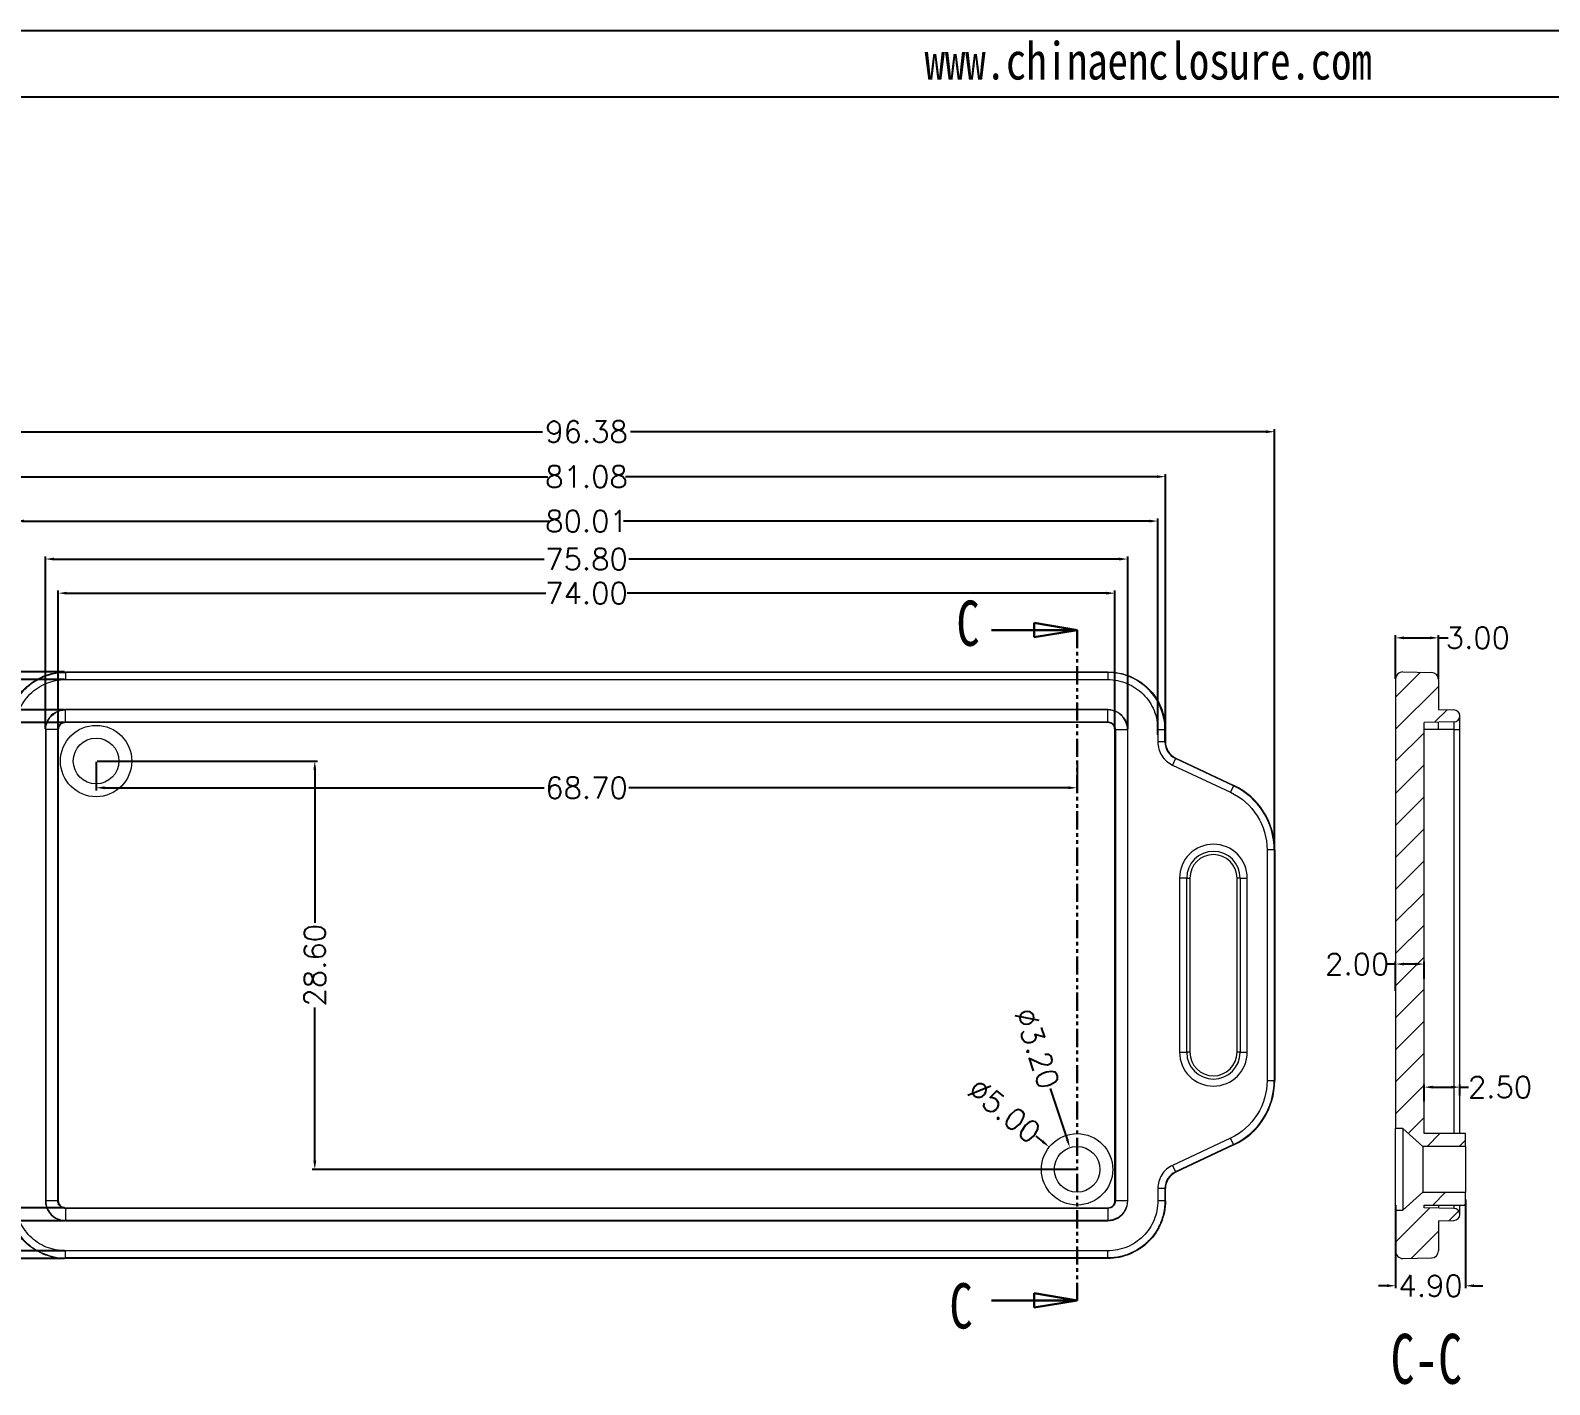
# Model space of a CAD drawing. Header units: inches. Extents: x -870 to -275, y 557 to 752.
# Drawn here: x -814.7 to -708.3, y 657 to 751.8 of the extents above; entities that cross this region are included whole.
import ezdxf

# ---------------------------------------------------------------- set-up
doc = ezdxf.new("R2010")
doc.units = ezdxf.units.IN
doc.header["$LTSCALE"] = 0.2
doc.linetypes.add('PHANTOM', pattern=[12.7, 6.35, -1.27, 1.27, -1.27, 1.27, -1.27])
doc.layers.add('文字', color=81, linetype='Continuous')
doc.styles.add('SLDTEXTSTYLE0', font='TXT', dxfattribs={"width": 0.75})
doc.styles.add('SLDTEXTSTYLE3', font='TXT', dxfattribs={"width": 0.7})
doc.styles.get("Standard").update_dxf_attribs({"font": 'txt', "bigfont": 'gbcbig.shx'})
doc.styles.add('宋体', font='', dxfattribs={"width": 0.8, "height": 3.5})
doc.styles.get('宋体').set_extended_font_data('SimSun')
doc.dimstyles.new('2', dxfattribs={"dimtxt": 1.5, "dimasz": 0.6, "dimexe": 0.18, "dimexo": 0.0625, "dimgap": 0.09, "dimtad": 0, "dimzin": 0, "dimdsep": 46, "dimtxsty": 'Standard', "dimcen": 0, "dimclrd": 3, "dimclre": 3, "dimadec": 0, "dimazin": 2, "dimtfac": 1, "dimtofl": 0, "dimtmove": 0, "dimatfit": 3, "dimfxl": 1, "dimtolj": 1, "dimtzin": 0, "dimarcsym": 0})
pattern_1 = [(45, (-422.0745, -571.6529), (-1.122532, 1.122532), [])]

# ---------------------------------------------------------------- blocks, each defined once
blk = doc.blocks.new('_CLOSED')
at = {"color": 0, "linetype": 'ByBlock', "lineweight": -2}
for p, q in [((-1, 0.166667), (0, 0)), ((-1, 0.166667), (-1, -0.166667)), ((0, 0), (-1, -0.166667)), ((0, 0), (-1, 0))]:
    blk.add_line(p, q, dxfattribs=at)
blk = doc.blocks.new('*D25')
at = {"color": 3, "lineweight": -2}
for p, q in [((-823.96, 694.47), (-823.96, 723.88)), ((-823.36, 723.7), (-778.86, 723.7)), ((-728.18, 723.7), (-772.68, 723.7)), ((-727.58, 694.47), (-727.58, 723.88))]:
    blk.add_line(p, q, dxfattribs=at)
at = {"color": 3}
for points in [[(-823.36, 723.8), (-823.36, 723.6), (-823.96, 723.7)], [(-728.18, 723.8), (-728.18, 723.6), (-727.58, 723.7)]]:
    blk.add_solid(points, dxfattribs=at)
at = {"layer": 'Defpoints', "color": 0}
for p in [(-727.58, 723.7), (-823.96, 694.41), (-727.58, 694.41)]:
    blk.add_point(p, dxfattribs=at)
at = {"color": 0, "insert": (-775.77, 723.7), "char_height": 1.5, "attachment_point": 5}
blk.add_mtext('\\A1;96.38', dxfattribs=at)
blk = doc.blocks.new('*D26')
at = {"color": 3, "lineweight": -2}
for p, q in [((-816.31, 702.47), (-816.31, 720.73)), ((-815.71, 720.55), (-778.48, 720.55)), ((-735.83, 720.55), (-773.05, 720.55)), ((-735.23, 702.47), (-735.23, 720.73))]:
    blk.add_line(p, q, dxfattribs=at)
at = {"color": 3}
for points in [[(-815.71, 720.65), (-815.71, 720.45), (-816.31, 720.55)], [(-735.83, 720.65), (-735.83, 720.45), (-735.23, 720.55)]]:
    blk.add_solid(points, dxfattribs=at)
at = {"layer": 'Defpoints', "color": 0}
for p in [(-735.23, 720.55), (-816.31, 702.4), (-735.23, 702.4)]:
    blk.add_point(p, dxfattribs=at)
at = {"color": 0, "insert": (-775.77, 720.55), "char_height": 1.5, "attachment_point": 5}
blk.add_mtext('\\A1;81.08', dxfattribs=at)
blk = doc.blocks.new('*D27')
at = {"color": 3, "lineweight": -2}
for p, q in [((-815.77, 702.47), (-815.77, 717.62)), ((-815.17, 717.44), (-778.36, 717.44)), ((-736.36, 717.44), (-773.18, 717.44)), ((-735.76, 702.47), (-735.76, 717.62))]:
    blk.add_line(p, q, dxfattribs=at)
at = {"color": 3}
for points in [[(-815.17, 717.54), (-815.17, 717.34), (-815.77, 717.44)], [(-736.36, 717.54), (-736.36, 717.34), (-735.76, 717.44)]]:
    blk.add_solid(points, dxfattribs=at)
at = {"layer": 'Defpoints', "color": 0}
for p in [(-735.76, 717.44), (-815.77, 702.4), (-735.76, 702.4)]:
    blk.add_point(p, dxfattribs=at)
at = {"color": 0, "insert": (-775.77, 717.44), "char_height": 1.5, "attachment_point": 5}
blk.add_mtext('\\A1;80.01', dxfattribs=at)
blk = doc.blocks.new('*D28')
at = {"color": 3, "lineweight": -2}
for p, q in [((-813.67, 702.89), (-813.67, 714.96)), ((-813.07, 714.78), (-778.73, 714.78)), ((-738.47, 714.78), (-772.8, 714.78)), ((-737.87, 702.89), (-737.87, 714.96))]:
    blk.add_line(p, q, dxfattribs=at)
at = {"color": 3}
for points in [[(-813.07, 714.88), (-813.07, 714.68), (-813.67, 714.78)], [(-738.47, 714.88), (-738.47, 714.68), (-737.87, 714.78)]]:
    blk.add_solid(points, dxfattribs=at)
at = {"layer": 'Defpoints', "color": 0}
for p in [(-737.87, 714.78), (-813.67, 702.83), (-737.87, 702.83)]:
    blk.add_point(p, dxfattribs=at)
at = {"color": 0, "insert": (-775.77, 714.78), "char_height": 1.5, "attachment_point": 5}
blk.add_mtext('\\A1;75.80', dxfattribs=at)
blk = doc.blocks.new('*D29')
at = {"color": 3, "lineweight": -2}
for p, q in [((-810.12, 700.57), (-810.12, 698.58)), ((-741.42, 700.57), (-741.42, 698.58)), ((-809.52, 698.76), (-778.73, 698.76)), ((-742.02, 698.76), (-772.8, 698.76))]:
    blk.add_line(p, q, dxfattribs=at)
at = {"color": 3}
for points in [[(-809.52, 698.86), (-809.52, 698.66), (-810.12, 698.76)], [(-742.02, 698.86), (-742.02, 698.66), (-741.42, 698.76)]]:
    blk.add_solid(points, dxfattribs=at)
at = {"layer": 'Defpoints', "color": 0}
for p in [(-810.12, 700.63), (-741.42, 700.63), (-741.42, 698.76)]:
    blk.add_point(p, dxfattribs=at)
at = {"color": 0, "insert": (-775.77, 698.76), "char_height": 1.5, "attachment_point": 5}
blk.add_mtext('\\A1;68.70', dxfattribs=at)
blk = doc.blocks.new('*D30')
at = {"color": 3, "lineweight": -2}
for p, q in [((-812.77, 702.89), (-812.77, 712.57)), ((-812.17, 712.39), (-778.61, 712.39)), ((-739.37, 712.39), (-772.93, 712.39)), ((-738.77, 702.89), (-738.77, 712.57))]:
    blk.add_line(p, q, dxfattribs=at)
at = {"color": 3}
for points in [[(-812.17, 712.49), (-812.17, 712.29), (-812.77, 712.39)], [(-739.37, 712.49), (-739.37, 712.29), (-738.77, 712.39)]]:
    blk.add_solid(points, dxfattribs=at)
at = {"layer": 'Defpoints', "color": 0}
for p in [(-812.77, 712.39), (-812.77, 702.83), (-738.77, 702.83)]:
    blk.add_point(p, dxfattribs=at)
at = {"color": 0, "insert": (-775.77, 712.39), "char_height": 1.5, "attachment_point": 5}
blk.add_mtext('\\A1;74.00', dxfattribs=at)
blk = doc.blocks.new('*D31')
at = {"color": 3, "lineweight": -2}
for p, q in [((-810.05, 700.63), (-794.62, 700.63)), ((-794.8, 700.03), (-794.8, 689.3)), ((-794.8, 672.63), (-794.8, 683.37)), ((-741.48, 672.03), (-794.98, 672.03))]:
    blk.add_line(p, q, dxfattribs=at)
at = {"color": 3}
for points in [[(-794.9, 700.03), (-794.7, 700.03), (-794.8, 700.63)], [(-794.9, 672.63), (-794.7, 672.63), (-794.8, 672.03)]]:
    blk.add_solid(points, dxfattribs=at)
at = {"layer": 'Defpoints', "color": 0}
for p in [(-810.12, 700.63), (-794.8, 700.63), (-741.42, 672.03)]:
    blk.add_point(p, dxfattribs=at)
at = {"color": 0, "insert": (-794.8, 686.33), "char_height": 1.5, "attachment_point": 5, "rotation": 90}
blk.add_mtext('\\A1;28.60', dxfattribs=at)
blk = doc.blocks.new('*D32')
at = {"color": 3, "lineweight": -2}
for p, q in [((-812.33, 706.87), (-836.4, 706.87)), ((-836.22, 706.27), (-836.22, 689.05)), ((-836.22, 666.39), (-836.22, 683.62)), ((-812.33, 665.79), (-836.4, 665.79))]:
    blk.add_line(p, q, dxfattribs=at)
at = {"color": 3}
for points in [[(-836.32, 706.27), (-836.12, 706.27), (-836.22, 706.87)], [(-836.32, 666.39), (-836.12, 666.39), (-836.22, 665.79)]]:
    blk.add_solid(points, dxfattribs=at)
at = {"layer": 'Defpoints', "color": 0}
for p in [(-812.27, 706.87), (-836.22, 665.79), (-812.27, 665.79)]:
    blk.add_point(p, dxfattribs=at)
at = {"color": 0, "insert": (-836.22, 686.33), "char_height": 1.5, "attachment_point": 5, "rotation": 90}
blk.add_mtext('\\A1;41.08', dxfattribs=at)
blk = doc.blocks.new('*D33')
at = {"color": 3, "lineweight": -2}
for p, q in [((-812.33, 706.34), (-833.67, 706.34)), ((-833.49, 705.74), (-833.49, 688.92)), ((-833.49, 666.93), (-833.49, 683.74)), ((-812.33, 666.33), (-833.67, 666.33))]:
    blk.add_line(p, q, dxfattribs=at)
at = {"color": 3}
for points in [[(-833.59, 705.74), (-833.39, 705.74), (-833.49, 706.34)], [(-833.59, 666.93), (-833.39, 666.93), (-833.49, 666.33)]]:
    blk.add_solid(points, dxfattribs=at)
at = {"layer": 'Defpoints', "color": 0}
for p in [(-833.49, 706.34), (-812.27, 706.34), (-812.27, 666.33)]:
    blk.add_point(p, dxfattribs=at)
at = {"color": 0, "insert": (-833.49, 686.33), "char_height": 1.5, "attachment_point": 5, "rotation": 90}
blk.add_mtext('\\A1;40.01', dxfattribs=at)
blk = doc.blocks.new('*D34')
at = {"color": 3, "lineweight": -2}
for p, q in [((-812.33, 704.22), (-830.94, 704.22)), ((-830.76, 703.62), (-830.76, 689.42)), ((-830.76, 669.03), (-830.76, 683.24)), ((-812.33, 668.43), (-830.94, 668.43))]:
    blk.add_line(p, q, dxfattribs=at)
at = {"color": 3}
for points in [[(-830.86, 703.62), (-830.66, 703.62), (-830.76, 704.22)], [(-830.86, 669.03), (-830.66, 669.03), (-830.76, 668.43)]]:
    blk.add_solid(points, dxfattribs=at)
at = {"layer": 'Defpoints', "color": 0}
for p in [(-812.27, 704.22), (-830.76, 668.43), (-812.27, 668.43)]:
    blk.add_point(p, dxfattribs=at)
at = {"color": 0, "insert": (-830.76, 686.33), "char_height": 1.5, "attachment_point": 5, "rotation": 90}
blk.add_mtext('\\A1;35.79', dxfattribs=at)
blk = doc.blocks.new('*D35')
at = {"color": 3, "lineweight": -2}
for p, q in [((-812.33, 703.33), (-828.15, 703.33)), ((-827.97, 702.73), (-827.97, 689.17)), ((-827.97, 669.93), (-827.97, 683.49)), ((-812.33, 669.33), (-828.15, 669.33))]:
    blk.add_line(p, q, dxfattribs=at)
at = {"color": 3}
for points in [[(-828.07, 702.73), (-827.87, 702.73), (-827.97, 703.33)], [(-828.07, 669.93), (-827.87, 669.93), (-827.97, 669.33)]]:
    blk.add_solid(points, dxfattribs=at)
at = {"layer": 'Defpoints', "color": 0}
for p in [(-812.27, 703.33), (-827.97, 669.33), (-812.27, 669.33)]:
    blk.add_point(p, dxfattribs=at)
at = {"color": 0, "insert": (-827.97, 686.33), "char_height": 1.5, "attachment_point": 5, "rotation": 90}
blk.add_mtext('\\A1;34.00', dxfattribs=at)
blk = doc.blocks.new('*D36')
at = {"color": 3, "lineweight": -2}
for p, q in [((-719.11, 706.4), (-719.11, 709.44)), ((-718.51, 709.26), (-716.71, 709.26)), ((-716.11, 706.4), (-716.11, 709.44)), ((-716.11, 709.26), (-715.44, 709.26))]:
    blk.add_line(p, q, dxfattribs=at)
at = {"color": 3}
for points in [[(-718.51, 709.36), (-718.51, 709.16), (-719.11, 709.26)], [(-716.71, 709.36), (-716.71, 709.16), (-716.11, 709.26)]]:
    blk.add_solid(points, dxfattribs=at)
at = {"layer": 'Defpoints', "color": 0}
for p in [(-719.11, 709.26), (-719.11, 706.34), (-716.11, 706.34)]:
    blk.add_point(p, dxfattribs=at)
at = {"color": 0, "insert": (-713.35, 709.26), "char_height": 1.5, "attachment_point": 5}
blk.add_mtext('\\A1;3.00', dxfattribs=at)
blk = doc.blocks.new('*D37')
at = {"color": 3, "lineweight": -2}
for p, q in [((-717.11, 676.8), (-717.11, 677.97)), ((-716.51, 677.79), (-715.21, 677.79)), ((-714.61, 677.21), (-714.61, 677.97)), ((-714.61, 677.79), (-714.01, 677.79))]:
    blk.add_line(p, q, dxfattribs=at)
at = {"color": 3}
for points in [[(-716.51, 677.89), (-716.51, 677.69), (-717.11, 677.79)], [(-715.21, 677.89), (-715.21, 677.69), (-714.61, 677.79)]]:
    blk.add_solid(points, dxfattribs=at)
at = {"layer": 'Defpoints', "color": 0}
for p in [(-714.61, 677.79), (-717.11, 676.74), (-714.61, 677.15)]:
    blk.add_point(p, dxfattribs=at)
at = {"color": 0, "insert": (-711.79, 677.79), "char_height": 1.5, "attachment_point": 5}
blk.add_mtext('\\A1;2.50', dxfattribs=at)
blk = doc.blocks.new('*D38')
at = {"color": 3, "lineweight": -2}
for p, q in [((-719.11, 669.53), (-719.11, 663.7)), ((-714.21, 669.92), (-714.21, 663.7)), ((-719.71, 663.88), (-720.31, 663.88)), ((-713.61, 663.88), (-713.01, 663.88))]:
    blk.add_line(p, q, dxfattribs=at)
at = {"color": 3}
for points in [[(-719.71, 663.98), (-719.71, 663.78), (-719.11, 663.88)], [(-713.61, 663.98), (-713.61, 663.78), (-714.21, 663.88)]]:
    blk.add_solid(points, dxfattribs=at)
at = {"layer": 'Defpoints', "color": 0}
for p in [(-719.11, 669.6), (-714.21, 669.98), (-719.11, 663.88)]:
    blk.add_point(p, dxfattribs=at)
at = {"color": 0, "insert": (-716.66, 663.88), "char_height": 1.5, "attachment_point": 5}
blk.add_mtext('\\A1;4.90', dxfattribs=at)
blk = doc.blocks.new('*D39')
at = {"color": 3, "lineweight": -2}
for p, q in [((-719.11, 686.41), (-719.71, 686.41)), ((-719.11, 684.54), (-719.11, 686.59)), ((-717.71, 686.41), (-718.51, 686.41)), ((-717.11, 685.37), (-717.11, 686.59))]:
    blk.add_line(p, q, dxfattribs=at)
at = {"color": 3}
for points in [[(-718.51, 686.51), (-718.51, 686.31), (-719.11, 686.41)], [(-717.71, 686.51), (-717.71, 686.31), (-717.11, 686.41)]]:
    blk.add_solid(points, dxfattribs=at)
at = {"layer": 'Defpoints', "color": 0}
for p in [(-719.11, 686.41), (-717.11, 685.31), (-719.11, 684.47)]:
    blk.add_point(p, dxfattribs=at)
at = {"color": 0, "insert": (-721.8, 686.41), "char_height": 1.5, "attachment_point": 5}
blk.add_mtext('\\A1;2.00', dxfattribs=at)
blk = doc.blocks.new('*D40')
at = {"color": 3, "lineweight": -2}
blk.add_line((-744.3, 674.35), (-743.83, 673.98), dxfattribs=at)
at = {"color": 3}
blk.add_solid([(-743.77, 674.06), (-743.89, 673.9), (-743.36, 673.6)], dxfattribs=at)
at = {"layer": 'Defpoints', "color": 0}
for p in [(-743.36, 673.6), (-739.47, 670.46)]:
    blk.add_point(p, dxfattribs=at)
at = {"color": 0, "insert": (-746.51, 676.14), "char_height": 1.5, "attachment_point": 5, "rotation": 321.1281}
blk.add_mtext('\\A1;∅5.00', dxfattribs=at)
blk = doc.blocks.new('*D41')
at = {"color": 3, "lineweight": -2}
blk.add_line((-743.3, 677.7), (-742.11, 674.12), dxfattribs=at)
at = {"color": 3}
blk.add_solid([(-742.02, 674.15), (-742.2, 674.09), (-741.92, 673.55)], dxfattribs=at)
at = {"layer": 'Defpoints', "color": 0}
for p in [(-741.92, 673.55), (-740.91, 670.51)]:
    blk.add_point(p, dxfattribs=at)
at = {"color": 0, "insert": (-744.23, 680.51), "char_height": 1.5, "attachment_point": 5, "rotation": 288.375}
blk.add_mtext('\\A1;∅3.20', dxfattribs=at)

msp = doc.modelspace()

# ---------------------------------------------------------------- hatches: boundary and pattern name
at = {"linetype": 'Continuous', "lineweight": 0}
h = msp.add_hatch(dxfattribs=at)
h.set_pattern_fill('ANSI31', color=4, scale=0.5, style=0)
h.set_pattern_definition(pattern_1)
edge = h.paths.add_edge_path(flags=0)
edge.add_line((-717.108, 703.331), (-715.023, 703.367))
edge.add_arc((-715.031, 703.79), 0.422, 271, 449)
edge.add_line((-715.023, 704.212), (-716.108, 704.231))
edge.add_line((-716.108, 704.231), (-716.108, 706.338))
edge.add_arc((-716.608, 706.338), 0.5, 0, 89)
edge.add_line((-716.6, 706.838), (-718.6, 706.873))
edge.add_arc((-718.608, 706.373), 0.5, 89, 180)
edge.add_line((-719.108, 706.373), (-719.108, 674.882))
edge.add_line((-719.108, 674.882), (-718.608, 674.882))
edge.add_line((-718.608, 674.882), (-717.208, 673.632))
edge.add_line((-717.208, 673.632), (-714.208, 673.632))
edge.add_line((-714.208, 673.632), (-714.208, 674.532))
edge.add_line((-714.208, 674.532), (-717.108, 674.532))
edge.add_line((-717.108, 674.532), (-717.108, 703.331))
h = msp.add_hatch(dxfattribs=at)
h.set_pattern_fill('ANSI31', color=4, scale=0.5, style=0)
h.set_pattern_definition(pattern_1)
edge = h.paths.add_edge_path(flags=0)
edge.add_line((-716.108, 668.433), (-715.023, 668.452))
edge.add_arc((-715.031, 668.875), 0.422, 271, 449)
edge.add_line((-715.023, 669.297), (-717.108, 669.333))
edge.add_line((-717.108, 669.333), (-717.108, 669.532))
edge.add_line((-717.108, 669.532), (-714.208, 669.532))
edge.add_line((-714.208, 669.532), (-714.208, 670.432))
edge.add_line((-714.208, 670.432), (-717.208, 670.432))
edge.add_line((-717.208, 670.432), (-718.608, 669.182))
edge.add_line((-718.608, 669.182), (-719.108, 669.182))
edge.add_line((-719.108, 669.182), (-719.108, 666.291))
edge.add_arc((-718.608, 666.291), 0.5, 180, 271)
edge.add_line((-718.6, 665.791), (-716.6, 665.826))
edge.add_arc((-716.608, 666.326), 0.5, 271, 360)
edge.add_line((-716.108, 666.326), (-716.108, 668.433))

# ---------------------------------------------------------------- linework, layer by layer
for p, q in [((-869.854, 751.81), (-593.949, 751.81)), ((-860.564, 747.165), (-598.594, 747.165))]:
    msp.add_line(p, q)
at = {"color": 7, "linetype": 'Continuous', "lineweight": 30}
for p, q in [((-747.417, 709.81), (-741.417, 709.81)), ((-747.417, 662.854), (-741.417, 662.854))]:
    msp.add_line(p, q, dxfattribs=at)
at = {"color": 1, "linetype": 'PHANTOM', "lineweight": 30}
msp.add_line((-741.417, 709.81), (-741.417, 662.854), dxfattribs=at)
at = {"color": 7, "linetype": 'Continuous', "lineweight": 15}
for p, q in [((-812.269, 706.838), (-812.269, 706.873)), ((-812.269, 706.873), (-739.264, 706.873)), ((-812.269, 706.838), (-812.269, 706.338)), ((-739.264, 706.838), (-812.269, 706.838)), ((-739.264, 706.838), (-739.264, 706.873)), ((-739.264, 706.838), (-739.264, 706.338)), ((-718.6, 706.873), (-716.6, 706.838)), ((-812.269, 706.338), (-739.264, 706.338)), ((-719.108, 706.373), (-719.108, 674.882)), ((-716.108, 706.338), (-716.108, 704.231)), ((-812.266, 704.212), (-812.266, 704.231)), ((-739.267, 704.231), (-812.266, 704.231)), ((-812.266, 703.367), (-812.266, 704.212)), ((-739.267, 704.212), (-812.266, 704.212)), ((-812.266, 703.367), (-739.267, 703.367)), ((-812.266, 703.348), (-812.266, 703.367)), ((-812.266, 703.331), (-812.266, 703.348)), ((-739.267, 703.331), (-812.266, 703.331)), ((-739.267, 704.231), (-739.267, 704.212)), ((-739.267, 703.367), (-739.267, 704.212)), ((-739.267, 703.367), (-739.267, 703.348)), ((-739.267, 703.348), (-739.267, 703.331)), ((-715.023, 703.367), (-717.108, 703.331)), ((-717.108, 674.532), (-717.108, 703.331)), ((-716.108, 704.231), (-715.023, 704.212)), ((-714.608, 703.788), (-714.608, 703.787)), ((-813.665, 702.832), (-813.665, 669.832)), ((-813.665, 702.832), (-813.646, 702.832)), ((-812.802, 702.832), (-813.646, 702.832)), ((-813.646, 702.832), (-813.646, 669.832)), ((-812.802, 669.832), (-812.802, 702.832)), ((-812.802, 702.832), (-812.783, 702.832)), ((-812.783, 702.832), (-812.765, 702.832)), ((-812.765, 702.832), (-812.765, 669.832)), ((-738.768, 669.832), (-738.768, 702.832)), ((-738.75, 702.832), (-738.768, 702.832)), ((-738.731, 702.832), (-738.75, 702.832)), ((-738.731, 702.832), (-737.887, 702.832)), ((-738.731, 702.832), (-738.731, 669.832)), ((-737.887, 702.832), (-737.887, 669.832)), ((-737.868, 702.832), (-737.887, 702.832)), ((-737.868, 669.832), (-737.868, 702.832)), ((-735.76, 702.834), (-735.76, 701.975)), ((-735.76, 702.834), (-735.26, 702.834)), ((-735.26, 701.975), (-735.26, 702.834)), ((-735.225, 702.834), (-735.26, 702.834)), ((-735.225, 702.834), (-735.225, 701.975)), ((-716.109, 702.832), (-717.108, 702.832)), ((-715.023, 702.832), (-716.109, 702.832)), ((-714.608, 674.532), (-714.608, 702.832)), ((-735.26, 701.975), (-735.76, 701.975)), ((-735.26, 701.975), (-735.225, 701.975)), ((-734.517, 700.805), (-734.73, 700.352)), ((-734.73, 700.352), (-730.669, 698.441)), ((-734.517, 700.805), (-734.503, 700.836)), ((-730.456, 698.894), (-734.517, 700.805)), ((-734.503, 700.836), (-730.441, 698.925)), ((-730.456, 698.894), (-730.669, 698.441)), ((-730.441, 698.925), (-730.456, 698.894)), ((-728.11, 694.409), (-728.11, 678.255)), ((-727.61, 694.409), (-728.11, 694.409)), ((-727.61, 694.409), (-727.61, 678.255)), ((-727.575, 694.409), (-727.61, 694.409)), ((-727.575, 694.409), (-727.575, 678.255)), ((-734.237, 692.432), (-734.237, 680.232)), ((-733.739, 692.432), (-734.237, 692.432)), ((-733.739, 680.232), (-733.739, 692.432)), ((-733.739, 692.432), (-733.517, 692.432)), ((-733.517, 692.432), (-733.517, 680.232)), ((-729.994, 692.432), (-730.217, 692.432)), ((-730.217, 680.232), (-730.217, 692.432)), ((-729.994, 692.432), (-729.994, 680.232)), ((-729.994, 692.432), (-729.496, 692.432)), ((-729.496, 680.232), (-729.496, 692.432)), ((-734.237, 680.232), (-733.739, 680.232)), ((-733.517, 680.232), (-733.739, 680.232)), ((-729.994, 680.232), (-730.217, 680.232)), ((-729.994, 680.232), (-729.496, 680.232)), ((-728.11, 678.255), (-727.61, 678.255)), ((-727.61, 678.255), (-727.575, 678.255)), ((-718.608, 674.882), (-719.108, 674.882)), ((-719.108, 669.182), (-719.108, 674.882)), ((-717.208, 673.632), (-718.608, 674.882)), ((-718.608, 674.882), (-718.608, 669.182)), ((-730.669, 674.223), (-734.73, 672.312)), ((-730.456, 673.771), (-734.517, 671.86)), ((-730.441, 673.739), (-734.503, 671.828)), ((-730.456, 673.771), (-730.669, 674.223)), ((-730.441, 673.739), (-730.456, 673.771)), ((-714.208, 673.632), (-717.208, 673.632)), ((-717.208, 673.632), (-717.208, 670.432)), ((-714.208, 674.532), (-717.108, 674.532)), ((-714.208, 673.632), (-714.208, 674.532)), ((-714.208, 673.632), (-714.208, 670.432)), ((-734.73, 672.312), (-734.517, 671.86)), ((-734.517, 671.86), (-734.503, 671.828)), ((-735.76, 670.689), (-735.76, 669.83)), ((-735.26, 670.689), (-735.76, 670.689)), ((-735.26, 670.689), (-735.26, 669.83)), ((-735.225, 670.689), (-735.26, 670.689)), ((-735.225, 669.83), (-735.225, 670.689)), ((-718.608, 669.182), (-717.208, 670.432)), ((-717.208, 670.432), (-714.208, 670.432)), ((-714.208, 669.532), (-714.208, 670.432)), ((-813.665, 669.832), (-813.646, 669.832)), ((-812.802, 669.832), (-813.646, 669.832)), ((-812.802, 669.832), (-812.783, 669.832)), ((-812.765, 669.832), (-812.783, 669.832)), ((-812.266, 669.333), (-812.266, 669.316)), ((-812.266, 669.333), (-739.267, 669.333)), ((-812.266, 669.316), (-812.266, 669.297)), ((-812.266, 669.297), (-812.266, 668.452)), ((-739.267, 669.297), (-812.266, 669.297)), ((-739.267, 669.316), (-739.267, 669.333)), ((-739.267, 669.316), (-739.267, 669.297)), ((-739.267, 669.297), (-739.267, 668.452)), ((-738.768, 669.832), (-738.75, 669.832)), ((-738.731, 669.832), (-738.75, 669.832)), ((-737.887, 669.832), (-738.731, 669.832)), ((-737.868, 669.832), (-737.887, 669.832)), ((-735.26, 669.83), (-735.76, 669.83)), ((-735.225, 669.83), (-735.26, 669.83)), ((-717.108, 669.532), (-714.208, 669.532)), ((-717.108, 669.333), (-717.108, 669.532)), ((-715.023, 669.297), (-717.108, 669.333)), ((-739.267, 668.452), (-812.266, 668.452)), ((-812.266, 668.452), (-812.266, 668.433)), ((-812.266, 668.433), (-739.267, 668.433)), ((-739.267, 668.452), (-739.267, 668.433)), ((-719.108, 669.182), (-718.608, 669.182)), ((-719.108, 669.182), (-719.108, 666.291)), ((-716.108, 668.433), (-715.023, 668.452)), ((-716.108, 668.433), (-716.108, 666.326)), ((-739.264, 666.326), (-812.269, 666.326)), ((-812.269, 665.826), (-812.269, 666.326)), ((-739.264, 665.826), (-739.264, 666.326)), ((-739.264, 665.826), (-812.269, 665.826)), ((-812.269, 665.826), (-812.269, 665.791)), ((-739.264, 665.791), (-812.269, 665.791)), ((-739.264, 665.791), (-739.264, 665.826)), ((-718.6, 665.791), (-716.6, 665.826))]:
    msp.add_line(p, q, dxfattribs=at)
at = {"color": 8, "linetype": 'Continuous', "lineweight": 15}
for q in [(-714.608, 702.832), (-715.023, 674.532)]:
    msp.add_line((-715.023, 702.832), q, dxfattribs=at)
at = {"color": 7, "linetype": 'Continuous', "lineweight": 15}
for centre, radius in [((-810.117, 700.632), 2.5), ((-810.117, 700.632), 1.6), ((-741.417, 672.032), 2.5), ((-741.417, 672.032), 1.6)]:
    msp.add_circle(centre, radius, dxfattribs=at)
for centre, radius, start, end in [((-718.608, 706.373), 0.5, 89, 180), ((-716.608, 706.338), 0.5, 0, 89), ((-715.031, 703.79), 0.422, 271, 89), ((-733.967, 701.975), 1.294, 180, 244.8), ((-733.967, 701.975), 1.259, 180, 244.8), ((-732.567, 694.409), 4.956, 0, 64.8), ((-732.567, 694.409), 4.991, 0, 64.8), ((-731.867, 692.432), 1.873, 0, 180), ((-731.867, 692.432), 1.65, 0, 180), ((-731.867, 680.232), 1.873, 180, 0), ((-731.867, 680.232), 1.65, 180, 0), ((-732.567, 678.255), 4.956, 295.2, 0), ((-732.567, 678.255), 4.991, 295.2, 0), ((-733.967, 670.689), 1.294, 115.2, 180), ((-733.967, 670.689), 1.259, 115.2, 180), ((-715.031, 668.875), 0.422, 271, 89), ((-718.608, 666.291), 0.5, 180, 271), ((-716.608, 666.326), 0.5, 271, 0)]:
    msp.add_arc(centre, radius, start, end, dxfattribs=at)
for points, knots in [([(-816.308, 702.834), (-816.308, 703.363), (-816.203, 703.892), (-815.798, 704.87), (-815.498, 705.318), (-814.75, 706.065), (-814.302, 706.364), (-813.326, 706.768), (-812.797, 706.873), (-812.269, 706.873)], [0, 0, 0, 0, 0.25, 0.25, 0.5, 0.5, 0.75, 0.75, 1, 1, 1, 1]), ([(-816.273, 702.834), (-816.273, 703.134), (-816.205, 703.733), (-815.907, 704.587), (-815.426, 705.352), (-814.787, 705.991), (-814.021, 706.472), (-813.167, 706.771), (-812.568, 706.838), (-812.269, 706.838)], [0, 0, 0, 0, 0.1429371, 0.2857976, 0.4286053, 0.5713942, 0.7142021, 0.8570628, 1, 1, 1, 1]), ([(-739.264, 706.873), (-738.736, 706.873), (-738.208, 706.768), (-737.231, 706.364), (-736.783, 706.065), (-736.035, 705.318), (-735.735, 704.87), (-735.331, 703.892), (-735.225, 703.363), (-735.225, 702.834)], [0, 0, 0, 0, 0.25, 0.25, 0.5, 0.5, 0.75, 0.75, 1, 1, 1, 1]), ([(-735.26, 702.834), (-735.26, 703.358), (-735.364, 703.882), (-735.765, 704.85), (-736.061, 705.294), (-736.803, 706.036), (-737.247, 706.333), (-738.216, 706.734), (-738.741, 706.838), (-739.264, 706.838)], [0, 0, 0, 0, 0.25, 0.25, 0.5, 0.5, 0.75, 0.75, 1, 1, 1, 1]), ([(-815.773, 702.834), (-815.773, 703.292), (-815.682, 703.751), (-815.331, 704.599), (-815.072, 704.987), (-814.423, 705.636), (-814.035, 705.896), (-813.187, 706.247), (-812.727, 706.338), (-812.269, 706.338)], [0, 0, 0, 0, 0.25, 0.25, 0.5, 0.5, 0.75, 0.75, 1, 1, 1, 1]), ([(-739.264, 706.338), (-738.806, 706.338), (-738.347, 706.247), (-737.499, 705.896), (-737.11, 705.636), (-736.461, 704.987), (-736.202, 704.599), (-735.851, 703.751), (-735.76, 703.292), (-735.76, 702.834)], [0, 0, 0, 0, 0.25, 0.25, 0.5, 0.5, 0.75, 0.75, 1, 1, 1, 1]), ([(-812.802, 702.832), (-812.802, 702.901), (-812.788, 702.972), (-812.734, 703.102), (-812.695, 703.161), (-812.595, 703.26), (-812.537, 703.3), (-812.407, 703.353), (-812.336, 703.367), (-812.266, 703.367)], [0, 0, 0, 0, 0.25, 0.25, 0.5, 0.5, 0.75, 0.75, 1, 1, 1, 1]), ([(-737.887, 702.832), (-737.887, 703.014), (-737.923, 703.193), (-738.06, 703.526), (-738.164, 703.68), (-738.418, 703.935), (-738.572, 704.038), (-738.906, 704.176), (-739.085, 704.212), (-739.267, 704.212)], [0, 0, 0, 0, 0.25, 0.25, 0.5, 0.5, 0.75, 0.75, 1, 1, 1, 1]), ([(-739.267, 703.367), (-739.198, 703.367), (-739.126, 703.353), (-738.997, 703.3), (-738.938, 703.26), (-738.838, 703.161), (-738.799, 703.102), (-738.745, 702.972), (-738.731, 702.901), (-738.731, 702.832)], [0, 0, 0, 0, 0.25, 0.25, 0.5, 0.5, 0.75, 0.75, 1, 1, 1, 1]), ([(-714.608, 702.832), (-714.608, 702.927), (-714.608, 703.116), (-714.608, 703.374), (-714.608, 703.59), (-714.608, 703.676), (-714.608, 703.719)], [0, 0, 0, 0, 0.2501394, 0.4999529, 0.7503128, 1, 1, 1, 1]), ([(-735.76, 701.975), (-735.76, 701.635), (-735.663, 701.302), (-735.299, 700.727), (-735.038, 700.497), (-734.73, 700.352)], [0, 0, 0, 0, 0.5, 0.5, 1, 1, 1, 1]), ([(-730.669, 698.441), (-729.904, 698.081), (-729.257, 697.511), (-728.351, 696.083), (-728.11, 695.255), (-728.11, 694.409)], [0, 0, 0, 0, 0.5, 0.5, 1, 1, 1, 1]), ([(-729.496, 692.432), (-729.496, 693.061), (-729.746, 693.664), (-730.635, 694.553), (-731.238, 694.803), (-732.495, 694.803), (-733.098, 694.553), (-733.987, 693.664), (-734.237, 693.061), (-734.237, 692.432)], [0, 0, 0, 0, 0.25, 0.25, 0.5, 0.5, 0.75, 0.75, 1, 1, 1, 1]), ([(-734.237, 680.232), (-734.237, 679.603), (-733.987, 679), (-733.098, 678.111), (-732.495, 677.862), (-731.238, 677.862), (-730.635, 678.111), (-729.746, 679), (-729.496, 679.603), (-729.496, 680.232)], [0, 0, 0, 0, 0.25, 0.25, 0.5, 0.5, 0.75, 0.75, 1, 1, 1, 1]), ([(-728.11, 678.255), (-728.11, 677.409), (-728.351, 676.581), (-729.257, 675.153), (-729.904, 674.583), (-730.669, 674.223)], [0, 0, 0, 0, 0.5, 0.5, 1, 1, 1, 1]), ([(-734.73, 672.312), (-735.038, 672.167), (-735.299, 671.937), (-735.663, 671.363), (-735.76, 671.029), (-735.76, 670.689)], [0, 0, 0, 0, 0.5, 0.5, 1, 1, 1, 1]), ([(-812.269, 665.791), (-812.797, 665.791), (-813.326, 665.896), (-814.302, 666.3), (-814.75, 666.599), (-815.498, 667.347), (-815.798, 667.795), (-816.203, 668.772), (-816.308, 669.302), (-816.308, 669.83)], [0, 0, 0, 0, 0.25, 0.25, 0.5, 0.5, 0.75, 0.75, 1, 1, 1, 1]), ([(-816.273, 669.83), (-816.273, 669.306), (-816.169, 668.782), (-815.768, 667.814), (-815.472, 667.37), (-814.731, 666.629), (-814.286, 666.332), (-813.317, 665.93), (-812.793, 665.826), (-812.269, 665.826)], [0, 0, 0, 0, 0.25, 0.25, 0.5, 0.5, 0.75, 0.75, 1, 1, 1, 1]), ([(-812.269, 666.326), (-812.727, 666.326), (-813.187, 666.417), (-814.035, 666.768), (-814.423, 667.028), (-815.072, 667.677), (-815.331, 668.066), (-815.682, 668.913), (-815.773, 669.372), (-815.773, 669.83)], [0, 0, 0, 0, 0.25, 0.25, 0.5, 0.5, 0.75, 0.75, 1, 1, 1, 1]), ([(-813.646, 669.832), (-813.646, 669.651), (-813.61, 669.472), (-813.473, 669.138), (-813.369, 668.984), (-813.115, 668.729), (-812.961, 668.626), (-812.627, 668.488), (-812.448, 668.452), (-812.266, 668.452)], [0, 0, 0, 0, 0.25, 0.25, 0.5, 0.5, 0.75, 0.75, 1, 1, 1, 1]), ([(-812.266, 669.297), (-812.336, 669.297), (-812.407, 669.311), (-812.537, 669.365), (-812.595, 669.404), (-812.695, 669.504), (-812.734, 669.562), (-812.788, 669.692), (-812.802, 669.763), (-812.802, 669.832)], [0, 0, 0, 0, 0.25, 0.25, 0.5, 0.5, 0.75, 0.75, 1, 1, 1, 1]), ([(-738.731, 669.832), (-738.731, 669.763), (-738.745, 669.692), (-738.799, 669.562), (-738.838, 669.504), (-738.938, 669.404), (-738.997, 669.365), (-739.126, 669.311), (-739.198, 669.297), (-739.267, 669.297)], [0, 0, 0, 0, 0.25, 0.25, 0.5, 0.5, 0.75, 0.75, 1, 1, 1, 1]), ([(-735.76, 669.83), (-735.76, 669.372), (-735.851, 668.913), (-736.202, 668.066), (-736.461, 667.677), (-737.11, 667.028), (-737.499, 666.768), (-738.347, 666.417), (-738.806, 666.326), (-739.264, 666.326)], [0, 0, 0, 0, 0.25, 0.25, 0.5, 0.5, 0.75, 0.75, 1, 1, 1, 1]), ([(-735.26, 669.83), (-735.26, 669.531), (-735.328, 668.931), (-735.626, 668.078), (-736.107, 667.312), (-736.747, 666.673), (-737.512, 666.192), (-738.366, 665.893), (-738.965, 665.826), (-739.264, 665.826)], [0, 0, 0, 0, 0.1429371, 0.2857976, 0.4286053, 0.5713942, 0.7142021, 0.8570628, 1, 1, 1, 1]), ([(-735.225, 669.83), (-735.225, 669.302), (-735.331, 668.772), (-735.735, 667.795), (-736.035, 667.347), (-736.783, 666.599), (-737.231, 666.3), (-738.208, 665.896), (-738.736, 665.791), (-739.264, 665.791)], [0, 0, 0, 0, 0.25, 0.25, 0.5, 0.5, 0.75, 0.75, 1, 1, 1, 1]), ([(-714.616, 668.925), (-714.615, 668.953), (-714.609, 669.036), (-714.609, 669.167), (-714.608, 669.325), (-714.608, 669.437), (-714.608, 669.511), (-714.608, 669.532)], [0, 0, 0, 0, 0.1667196, 0.4991733, 0.6954653, 0.9118907, 1, 1, 1, 1])]:
    msp.add_open_spline(points, degree=3, knots=knots, dxfattribs=at)
for points in [[(-812.266, 704.231), (-812.511, 704.231), (-812.999, 704.1), (-813.535, 703.564), (-813.665, 703.076), (-813.665, 702.832)], [(-813.646, 702.832), (-813.646, 703.073), (-813.517, 703.554), (-812.989, 704.083), (-812.507, 704.212), (-812.266, 704.212)], [(-812.783, 702.832), (-812.783, 702.922), (-812.734, 703.102), (-812.537, 703.3), (-812.357, 703.348), (-812.266, 703.348)], [(-812.266, 703.331), (-812.354, 703.331), (-812.528, 703.284), (-812.719, 703.093), (-812.765, 702.919), (-812.765, 702.832)], [(-737.868, 702.832), (-737.868, 703.076), (-737.999, 703.564), (-738.534, 704.1), (-739.023, 704.231), (-739.267, 704.231)], [(-738.75, 702.832), (-738.75, 702.922), (-738.799, 703.102), (-738.996, 703.3), (-739.176, 703.348), (-739.267, 703.348)], [(-738.768, 702.832), (-738.768, 702.919), (-738.815, 703.093), (-739.005, 703.284), (-739.18, 703.331), (-739.267, 703.331)], [(-716.109, 702.832), (-716.109, 702.922), (-716.109, 703.102), (-716.109, 703.3), (-716.109, 703.348), (-716.109, 703.348)], [(-813.665, 669.832), (-813.665, 669.588), (-813.535, 669.1), (-812.999, 668.564), (-812.511, 668.433), (-812.266, 668.433)], [(-812.783, 669.832), (-812.783, 669.742), (-812.734, 669.562), (-812.537, 669.364), (-812.357, 669.316), (-812.266, 669.316)], [(-812.765, 669.832), (-812.765, 669.745), (-812.719, 669.571), (-812.528, 669.38), (-812.354, 669.333), (-812.266, 669.333)], [(-737.887, 669.832), (-737.887, 669.592), (-738.016, 669.11), (-738.544, 668.581), (-739.026, 668.452), (-739.267, 668.452)], [(-739.267, 668.433), (-739.023, 668.433), (-738.534, 668.564), (-737.999, 669.1), (-737.868, 669.588), (-737.868, 669.832)], [(-738.75, 669.832), (-738.75, 669.742), (-738.799, 669.562), (-738.996, 669.364), (-739.176, 669.316), (-739.267, 669.316)], [(-739.267, 669.333), (-739.18, 669.333), (-739.005, 669.38), (-738.815, 669.571), (-738.768, 669.745), (-738.768, 669.832)]]:
    msp.add_open_spline(points, degree=3, dxfattribs=at)
at = {"color": 8, "linetype": 'Continuous', "lineweight": 15}
for points, knots in [([(-715.023, 703.347), (-715.023, 703.342), (-715.023, 703.327), (-715.023, 703.218), (-715.023, 703.043), (-715.023, 702.902), (-715.023, 702.832)], [0, 0, 0, 0, 0.1438721, 0.4288021, 0.713727, 1, 1, 1, 1]), ([(-716.109, 669.532), (-716.109, 669.51), (-716.109, 669.43), (-716.109, 669.341), (-716.109, 669.324), (-716.109, 669.316)], [0, 0, 0, 0, 0.1623907, 0.5806451, 1, 1, 1, 1]), ([(-715.023, 669.532), (-715.023, 669.505), (-715.023, 669.418), (-715.023, 669.323), (-715.023, 669.306), (-715.023, 669.297)], [0, 0, 0, 0, 0.1840505, 0.59105647, 1, 1, 1, 1])]:
    msp.add_open_spline(points, degree=3, knots=knots, dxfattribs=at)

# ---------------------------------------------------------------- block references
at = {"color": 7, "linetype": 'Continuous', "lineweight": 30, "xscale": 3, "yscale": 3, "zscale": 0.5}
for p in [(-741.417, 709.81), (-741.417, 662.854)]:
    msp.add_blockref('_CLOSED', p, dxfattribs=at)

# ---------------------------------------------------------------- texts
at = {"color": 7, "linetype": 'Continuous', "char_height": 3.175, "attachment_point": 1, "style": 'SLDTEXTSTYLE0'}
for insert in [(-749.866, 711.873), (-750.354, 664.059)]:
    msp.add_mtext('C', dxfattribs=dict(at, insert=insert))
at = {"color": 0, "linetype": 'Continuous', "lineweight": 0, "insert": (-716.959, 660.511), "char_height": 3.5, "attachment_point": 2, "style": 'SLDTEXTSTYLE3'}
msp.add_mtext('C-C', dxfattribs=at)
at = {"layer": '文字', "color": 0, "insert": (-752.094, 750.984), "char_height": 2.61599, "width": 45.96039, "attachment_point": 1, "style": '宋体'}
msp.add_mtext('www.chinaenclosure.com', dxfattribs=at)

# ---------------------------------------------------------------- dimensions: what is measured, and where the dimension line sits
for base, p1, p2, picture, middle in [((-727.575, 723.695), (-823.958, 694.409), (-727.575, 694.409), '*D25', (-775.767, 723.695)), ((-735.225, 720.546), (-816.308, 702.405), (-735.225, 702.405), '*D26', (-775.767, 720.546)), ((-735.76, 717.444), (-815.773, 702.405), (-735.76, 702.405), '*D27', (-775.767, 717.444)), ((-737.868, 714.776), (-813.665, 702.832), (-737.868, 702.832), '*D28', (-775.767, 714.776)), ((-719.108, 709.261), (-716.108, 706.338), (-719.108, 706.338), '*D36', (-713.346, 709.261))]:
    dim = msp.add_linear_dim(base=base, p1=p1, p2=p2, dimstyle='2')
    dim.commit()
    dim.dimension.update_dxf_attribs({"geometry": picture, "text_midpoint": middle, "dimtype": 160})
for base, p1, p2, picture, middle in [((-812.765, 712.385), (-738.768, 702.832), (-812.765, 702.832), '*D30', (-775.767, 712.385)), ((-741.417, 698.758), (-810.117, 700.632), (-741.417, 700.632), '*D29', (-775.767, 698.758)), ((-719.108, 686.41), (-717.108, 685.31), (-719.108, 684.473), '*D39', (-721.798, 686.41)), ((-714.608, 677.791), (-717.108, 676.741), (-714.608, 677.151), '*D37', (-711.793, 677.791)), ((-719.108, 663.881), (-714.208, 669.982), (-719.108, 669.596), '*D38', (-716.658, 663.881))]:
    dim = msp.add_linear_dim(base=base, p1=p1, p2=p2, dimstyle='2')
    dim.commit()
    dim.dimension.update_dxf_attribs({"geometry": picture, "text_midpoint": middle})
for base, p1, p2, picture, middle in [((-836.224, 665.791), (-812.269, 706.873), (-812.269, 665.791), '*D32', (-836.224, 686.332)), ((-833.492, 706.338), (-812.269, 666.326), (-812.269, 706.338), '*D33', (-833.492, 686.332)), ((-827.968, 669.333), (-812.266, 703.331), (-812.266, 669.333), '*D35', (-827.968, 686.332)), ((-794.798, 700.632), (-741.417, 672.032), (-810.117, 700.632), '*D31', (-794.798, 686.332))]:
    dim = msp.add_linear_dim(base=base, p1=p1, p2=p2, angle=90, dimstyle='2')
    dim.commit()
    dim.dimension.update_dxf_attribs({"geometry": picture, "text_midpoint": middle})
dim = msp.add_linear_dim(base=(-830.764, 668.433), p1=(-812.266, 704.221), p2=(-812.266, 668.433), angle=90, dimstyle='2')
dim.commit()
dim.dimension.update_dxf_attribs({"geometry": '*D34', "text_midpoint": (-830.764, 686.327), "dimtype": 160})
dim = msp.add_diameter_dim_2p(p1=(-740.912, 670.514), p2=(-741.921, 673.551), dimstyle='2')
dim.commit()
dim.dimension.update_dxf_attribs({"geometry": '*D41', "text_midpoint": (-744.233, 680.512), "dimtype": 163})
dim = msp.add_diameter_dim_2p(p1=(-739.47, 670.463), p2=(-743.363, 673.601), dimstyle='2')
dim.commit()
dim.dimension.update_dxf_attribs({"geometry": '*D40', "text_midpoint": (-746.508, 676.137)})

doc.saveas('drawing.dxf')
